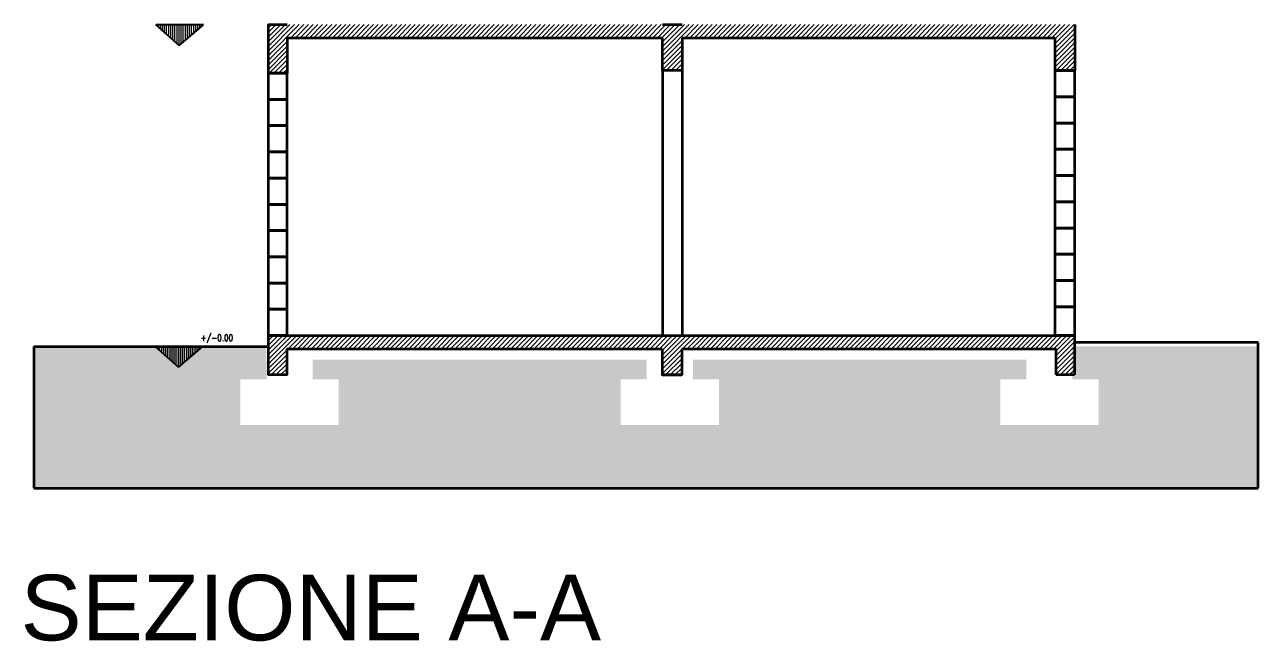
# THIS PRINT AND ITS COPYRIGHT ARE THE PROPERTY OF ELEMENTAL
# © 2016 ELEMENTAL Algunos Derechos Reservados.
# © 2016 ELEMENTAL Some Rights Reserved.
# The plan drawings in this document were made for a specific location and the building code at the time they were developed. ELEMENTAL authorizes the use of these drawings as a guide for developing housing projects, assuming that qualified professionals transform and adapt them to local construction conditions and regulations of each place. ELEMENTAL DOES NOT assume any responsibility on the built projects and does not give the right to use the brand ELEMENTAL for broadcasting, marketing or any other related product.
# Model space of a CAD drawing. Header units: metres. Extents: x -63 to 10476, y -9 to 13.
# Drawn here: x -60.35 to -50.95, y 2.65 to 7.35 of the extents above; entities that cross this region are included whole.
import ezdxf

# ---------------------------------------------------------------- set-up
doc = ezdxf.new("R2010")
doc.units = ezdxf.units.M
doc.header["$LTSCALE"] = 5
doc.header["$MEASUREMENT"] = 0
for name, color, linetype, lineweight in [('A-ANNO-NOTE', 7, 'Continuous', 35), ('A-ELEV-MBE1', 7, 'Continuous', 35), ('A-ELEV-PATT', 255, 'Continuous', 18), ('A-SECT-MCUT', 7, 'Continuous', 35), ('A-SECT-PATT', 8, 'Continuous', 18)]:
    doc.layers.add(name, color=color, linetype=linetype, lineweight=lineweight)
doc.layers.add('quote', color=3, linetype='Continuous')
doc.layers.add('sezioni', color=1, linetype='Continuous')
doc.styles.add('E-ROMANS', font='romans.shx', dxfattribs={"width": 0.8})
doc.styles.get("Standard").update_dxf_attribs({"font": 'arial.ttf'})

msp = doc.modelspace()

# ---------------------------------------------------------------- hatches: boundary and pattern name
at = {"layer": 'A-ELEV-PATT'}
h = msp.add_hatch(dxfattribs=at)
h.set_pattern_fill('ANSI31', color=256, scale=0.005, angle=225, style=0)
h.set_pattern_definition([(270, (145.315478, -124.473086), (0.015875, -4e-17), [])])
h.paths.add_polyline_path([(-59.3519, 7.3505), (-59.1679, 7.1919), (-58.9839, 7.3505)])
h = msp.add_hatch(dxfattribs=at)
h.set_pattern_fill('ANSI31', color=256, scale=0.005, angle=225, style=0)
h.set_pattern_definition([(270, (145.309597, -126.925708), (0.015875, -4e-17), [])])
h.paths.add_polyline_path([(-59.3578, 4.8979), (-59.1738, 4.7393), (-58.9898, 4.8979)])
at = {"layer": 'A-SECT-PATT'}
h = msp.add_hatch(dxfattribs=at)
h.set_pattern_fill('ANSI31', color=256, scale=0.2, style=0)
h.set_pattern_definition([(45, (-60.257739, 3.721465), (-0.01767767, 0.01767767), [])])
h.paths.add_polyline_path([(-58.347, 7.2506), (-55.487, 7.2506), (-55.487, 7.0006), (-55.337, 7.0006), (-55.337, 7.2506), (-52.4945, 7.2506), (-52.4945, 7.0006), (-52.3445, 7.0006), (-52.3445, 7.3506), (-52.4945, 7.3506), (-57.15, 7.3506), (-58.49, 7.3506), (-58.49, 6.9808), (-58.347, 6.9808)])
h = msp.add_hatch(dxfattribs=at)
h.set_pattern_fill('DOTS', color=256, style=0)
h.set_pattern_definition([(0, (-107.35043, 1.00305), (0.03125, 0.0625), [0, -0.0625])])
h.paths.add_polyline_path([(-52.9141, 4.6479), (-52.715, 4.6479), (-52.715, 4.7979), (-55.2549, 4.7979), (-55.2549, 4.6479), (-55.0557, 4.6479), (-55.0557, 4.2979), (-55.8057, 4.2979), (-55.8057, 4.6479), (-55.6066, 4.6479), (-55.6066, 4.7979), (-58.1527, 4.7979), (-58.1527, 4.6479), (-57.9536, 4.6479), (-57.9536, 4.2979), (-58.7036, 4.2979), (-58.7036, 4.6479), (-58.5044, 4.6479), (-58.5044, 4.7979), (-58.5058, 4.7979), (-58.5058, 4.8979), (-60.2765, 4.8979), (-60.2765, 3.8188), (-50.947, 3.8188), (-50.947, 4.2979), (-50.947, 4.5575), (-50.947, 4.6479), (-50.947, 4.7979), (-50.947, 4.8979), (-52.3633, 4.8979), (-52.3633, 4.7979), (-52.3633, 4.6479), (-52.1641, 4.6479), (-52.1641, 4.2979), (-52.9141, 4.2979)])
h = msp.add_hatch(dxfattribs=at)
h.set_pattern_fill('ANSI31', color=256, scale=0.2, style=0)
h.set_pattern_definition([(45, (-60.260665, 3.701666), (-0.01767767, 0.01767767), [])])
h.paths.add_polyline_path([(-52.3474, 4.9808), (-52.4874, 4.9808), (-55.3399, 4.9808), (-55.4891, 4.9808), (-58.35, 4.9808), (-58.49, 4.9808), (-58.49, 4.6808), (-58.35, 4.6808), (-58.35, 4.8808), (-55.4891, 4.8808), (-55.4891, 4.6808), (-55.3399, 4.6808), (-55.3399, 4.8808), (-52.4874, 4.8808), (-52.4874, 4.6808), (-52.3474, 4.6808)])

# ---------------------------------------------------------------- linework, layer by layer
at = {"layer": 'A-ANNO-NOTE'}
for p, q in [((-55.487, 7.0006), (-55.487, 4.9808)), ((-55.337, 7.0006), (-55.337, 4.9808)), ((-60.2765, 4.8979), (-58.49, 4.8979)), ((-50.947, 4.9284), (-52.3474, 4.9284)), ((-50.947, 3.8188), (-50.947, 4.9284)), ((-60.2765, 3.8188), (-50.947, 3.8188))]:
    msp.add_line(p, q, dxfattribs=at)
at = {"layer": 'A-ELEV-MBE1'}
for p, q in [((-52.4845, 7.0006), (-52.4845, 7.0006)), ((-52.4845, 7.0006), (-52.4826, 7.0006)), ((-52.4826, 7.0006), (-52.4845, 7.0006)), ((-52.3445, 7.0006), (-52.4063, 7.0006)), ((-52.4063, 7.0006), (-52.3445, 7.0006)), ((-60.2765, 4.8979), (-60.2765, 3.8188))]:
    msp.add_line(p, q, dxfattribs=at)
msp.add_lwpolyline([(-55.337, 7.2506), (-55.337, 7.0006), (-55.487, 7.0006), (-55.487, 7.2506)], dxfattribs=at)
at = {"layer": 'A-SECT-MCUT'}
for p, q in [((-58.347, 7.2506), (-55.487, 7.2506)), ((-55.337, 7.2506), (-52.4945, 7.2506)), ((-58.35, 4.9808), (-55.4891, 4.9808)), ((-55.3399, 4.9808), (-52.4874, 4.9808)), ((-52.4874, 4.9808), (-52.3474, 4.9808)), ((-52.3474, 4.9808), (-52.3474, 4.6808)), ((-58.35, 4.8808), (-55.4899, 4.8808)), ((-55.3399, 4.8808), (-52.4874, 4.8808)), ((-52.4874, 4.6808), (-52.4874, 4.8808)), ((-52.3474, 4.6808), (-52.4874, 4.6808))]:
    msp.add_line(p, q, dxfattribs=at)
for points in [[(-58.347, 7.2506), (-58.347, 6.9808), (-58.49, 6.9808), (-58.49, 7.3506), (-58.347, 7.3506)], [(-55.487, 7.3506), (-55.337, 7.3506)], [(-52.3445, 7.3506), (-52.3445, 7.0006), (-52.4945, 7.0006), (-52.4945, 7.2506)], [(-55.337, 7.2506), (-55.337, 7.0006), (-55.487, 7.0006), (-55.487, 7.2506)], [(-58.35, 4.8808), (-58.35, 4.6808), (-58.49, 4.6808), (-58.49, 4.9808), (-58.35, 4.9808)], [(-55.4891, 4.9808), (-55.3399, 4.9808)], [(-55.3399, 4.8808), (-55.3399, 4.6808), (-55.4891, 4.6808)], [(-55.4891, 4.8808), (-55.4891, 4.6808), (-55.3399, 4.6808)]]:
    msp.add_lwpolyline(points, dxfattribs=at)
for points in [[(-58.49, 6.9808), (-58.35, 6.9808), (-58.35, 6.7808), (-58.49, 6.7808)], [(-52.4945, 7.0006), (-52.3474, 7.0006), (-52.3474, 6.8006), (-52.4945, 6.8006)], [(-58.49, 6.7808), (-58.35, 6.7808), (-58.35, 6.5808), (-58.49, 6.5808)], [(-52.4945, 6.8006), (-52.3474, 6.8006), (-52.3474, 6.6006), (-52.4945, 6.6006)], [(-58.49, 6.5808), (-58.35, 6.5808), (-58.35, 6.3808), (-58.49, 6.3808)], [(-52.4945, 6.6006), (-52.3474, 6.6006), (-52.3474, 6.4006), (-52.4945, 6.4006)], [(-52.4945, 6.4006), (-52.3474, 6.4006), (-52.3474, 6.2006), (-52.4945, 6.2006)], [(-58.49, 6.3808), (-58.35, 6.3808), (-58.35, 6.1808), (-58.49, 6.1808)], [(-58.49, 6.1808), (-58.35, 6.1808), (-58.35, 5.9808), (-58.49, 5.9808)], [(-52.4945, 6.2006), (-52.3474, 6.2006), (-52.3474, 6.0006), (-52.4945, 6.0006)], [(-58.49, 5.9808), (-58.35, 5.9808), (-58.35, 5.7808), (-58.49, 5.7808)], [(-52.4945, 6.0006), (-52.3474, 6.0006), (-52.3474, 5.8006), (-52.4945, 5.8006)], [(-58.49, 5.7808), (-58.35, 5.7808), (-58.35, 5.5808), (-58.49, 5.5808)], [(-52.4945, 5.8006), (-52.3474, 5.8006), (-52.3474, 5.6006), (-52.4945, 5.6006)], [(-58.49, 5.5808), (-58.35, 5.5808), (-58.35, 5.3808), (-58.49, 5.3808)], [(-52.4945, 5.6006), (-52.3474, 5.6006), (-52.3474, 5.4006), (-52.4945, 5.4006)], [(-58.49, 5.3808), (-58.35, 5.3808), (-58.35, 5.1808), (-58.49, 5.1808)], [(-52.4945, 5.4006), (-52.3474, 5.4006), (-52.3474, 5.2006), (-52.4945, 5.2006)], [(-58.49, 5.1808), (-58.35, 5.1808), (-58.35, 4.9808), (-58.49, 4.9808)], [(-52.4945, 5.2006), (-52.3474, 5.2006), (-52.3474, 4.9808), (-52.4945, 4.9808)]]:
    msp.add_lwpolyline(points, close=True, dxfattribs=at)
at = {"layer": 'quote'}
for p, q in [((-59.3494, 7.3523), (-59.169, 7.1923)), ((-58.9841, 7.3505), (-59.3474, 7.3505)), ((-59.169, 7.1923), (-58.9841, 7.3505)), ((-59.3533, 4.8979), (-59.1748, 4.7397)), ((-58.99, 4.8979), (-59.3533, 4.8979)), ((-59.1748, 4.7397), (-58.99, 4.8979))]:
    msp.add_line(p, q, dxfattribs=at)

# ---------------------------------------------------------------- texts
at = {"layer": 'quote', "insert": (-59.0067, 4.9885), "char_height": 0.05, "attachment_point": 1, "style": 'E-ROMANS'}
msp.add_mtext('+/-0.00', dxfattribs=at)
at = {"layer": 'sezioni', "insert": (-60.3791, 3.1573), "char_height": 0.5, "attachment_point": 1}
msp.add_mtext_dynamic_manual_height_columns('SEZIONE A-A', width=8133.409459, gutter_width=12.5, heights=[0], dxfattribs=at)

doc.saveas('drawing.dxf')
